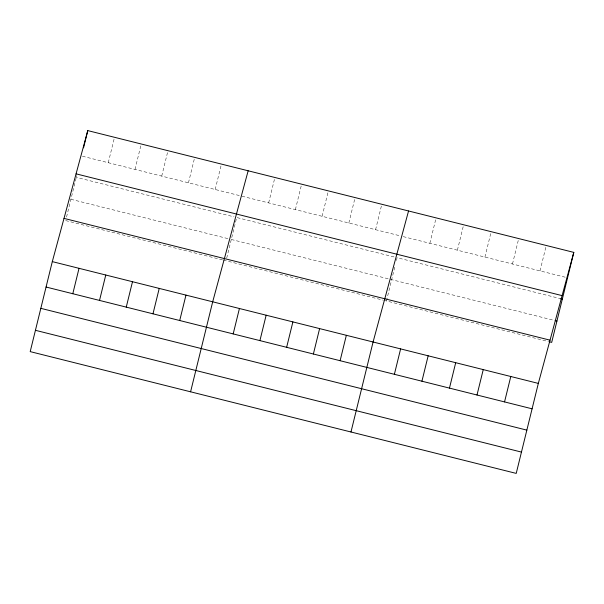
<?xml version="1.0" encoding="UTF-8"?>
<svg xmlns="http://www.w3.org/2000/svg" width="604" height="604" viewBox="0 0 604 604"><rect width="100%" height="100%" fill="white"/><g stroke="black" fill="none" stroke-linecap="round" stroke-linejoin="round"><path stroke-width="0.45" stroke-dasharray="3.02 2.27" d="M66.546 217.047L76.074 178.24M76.738 175.545L76.3 177.327L234.012 216.844M108.267 162.71L114.511 137.304M135.002 169.407L141.238 144.001M161.729 176.104L167.972 150.698M188.463 182.801L194.699 157.395M215.19 189.497L221.434 164.092M226.711 258.119L236.685 217.516L395.295 257.251M268.652 202.899L274.896 177.493M295.386 209.596L301.63 184.19M322.121 216.292L328.357 190.887M348.848 222.989L355.092 197.583M375.582 229.686L381.819 204.28M386.447 300.973L395.28 265.02M396.405 260.445L397.077 257.697L560.55 298.663M429.852 243.291L436.096 217.878M457.394 250.192L463.638 224.779M484.936 257.093L491.173 231.679M512.479 263.993L518.715 238.58M540.021 270.894L546.258 245.481M82.423 156.232L240.143 195.749M241.925 196.202L400.527 235.938M403.2 236.609L565.782 277.349M70.91 199.282L228.622 238.799M231.294 239.471L554.268 320.399M65.67 220.596L222.498 259.894M223.389 260.113L382.883 300.082M383.774 300.301L548.145 341.487"/><path stroke-width="0.91" d="M52.306 261.623L30.2 351.619L516.224 473.4L538.33 383.404L573.8 252.381L87.776 130.6L52.306 261.623L538.33 383.404M83.541 147.844L87.776 130.6M72.797 293.725L79.033 268.319M99.524 300.422L105.768 275.016M126.259 307.126L132.495 281.713M152.986 313.823L159.23 288.418M179.72 320.52L185.964 295.114M190.585 391.8L212.691 301.811L248.161 170.789M233.182 333.914L239.426 308.508M259.916 340.611L266.153 315.205M286.643 347.315L292.887 321.902M313.378 354.012L319.614 328.599M340.105 360.709L346.349 335.303M350.977 431.988L373.083 342L408.553 210.977M394.382 374.306L400.618 348.901M421.924 381.207L428.161 355.801M449.467 388.108L455.703 362.702M477.001 395.008L483.245 369.603M504.544 401.909L510.788 376.503M573.8 252.381L551.694 342.377L549.028 341.713M76.074 173.839L562.097 295.62M560.55 298.663L562.324 299.108M555.151 320.618L556.933 321.064M64.009 218.384L550.033 340.165M46.063 287.028L532.086 408.81M40.83 308.342L526.854 430.124M35.432 330.305L521.456 452.086"/></g></svg>
